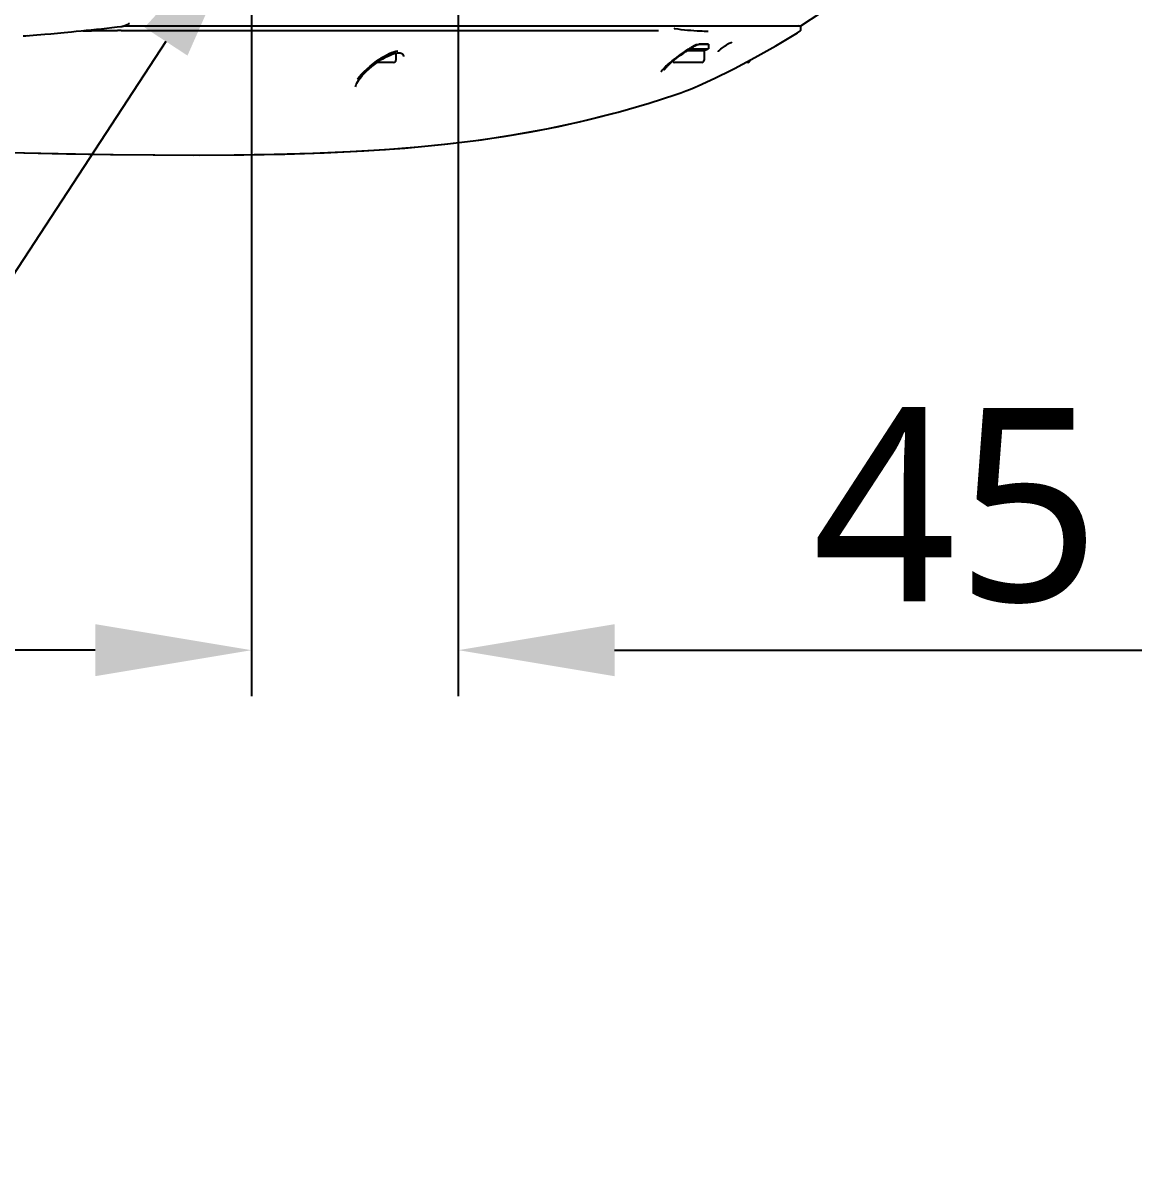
# Model space of a CAD drawing. Header units: millimetres. Extents: x 5828 to 6704, y 123 to 421.
# Drawn here: x 6416.84 to 6429, y 158 to 170.58 of the extents above; entities that cross this region are included whole.
import ezdxf
from ezdxf import colors
from ezdxf.entities.mleader import LeaderData, LeaderLine
from ezdxf.math import Vec2, Vec3

# ---------------------------------------------------------------- set-up
doc = ezdxf.new("R2010")
doc.units = ezdxf.units.MM
doc.linetypes.add('CENTER', pattern=[0.6, 0.375, -0.075, 0.075, -0.075])
doc.layers.add('DIM', color=7, linetype='Continuous')
doc.layers.add('外形图', color=7, linetype='Continuous')
doc.styles.add('微软雅黑', font='msyh.ttc', dxfattribs={"height": 2.1})
doc.dimstyles.new('尺寸标注_1_20比例', dxfattribs={"dimtxt": 2.1, "dimasz": 1.7, "dimexe": 0.5, "dimexo": 0.4, "dimgap": 0.5, "dimtad": 1, "dimdec": 1, "dimlfac": 20, "dimdsep": 46, "dimtxsty": '微软雅黑', "dimcen": 0.09, "dimadec": 0, "dimazin": 0, "dimtp": 0.01, "dimtm": 0.01, "dimtfac": 1, "dimtdec": 1, "dimtofl": 0, "dimtmove": 0, "dimatfit": 3, "dimfxl": 1, "dimtolj": 1, "dimarcsym": 0})

# ---------------------------------------------------------------- blocks, each defined once
blk = doc.blocks.new('*D1555')
at = {"layer": 'Defpoints', "color": 0}
for p in [(6419.323, 171.798), (6421.571, 171.795), (6421.571, 163.756)]:
    blk.add_point(p, dxfattribs=at)
at = {"layer": 'DIM', "color": 0, "linetype": 'ByBlock', "lineweight": -2, "ltscale": 20}
for p, q in [((6419.323, 171.398), (6419.323, 163.256)), ((6421.571, 171.395), (6421.571, 163.256)), ((6417.623, 163.756), (6415.923, 163.756)), ((6423.271, 163.756), (6429.005, 163.756))]:
    blk.add_line(p, q, dxfattribs=at)
at = {"layer": 'DIM', "color": 0}
for points in [[(6417.623, 163.473), (6417.623, 164.039), (6419.323, 163.756)], [(6423.271, 164.039), (6423.271, 163.473), (6421.571, 163.756)]]:
    blk.add_solid(points, dxfattribs=at)
at = {"layer": 'DIM', "color": 0, "insert": (6426.988, 165.324), "char_height": 2.1, "attachment_point": 5, "style": '微软雅黑'}
blk.add_mtext('\\A1;45', dxfattribs=at)

msp = doc.modelspace()

# ---------------------------------------------------------------- linework, layer by layer
at = {"layer": '外形图', "linetype": 'CENTER', "ltscale": 5}
msp.add_line((6421.5708, 191.5055), (6421.5708, 166.5856), dxfattribs=at)
at = {"layer": '外形图', "linetype": 'Continuous'}
for p, q in [((6416.9897, 170.4475), (6417.0736, 170.4545)), ((6417.0736, 170.4545), (6417.1417, 170.4604)), ((6417.1417, 170.4604), (6417.2126, 170.4667)), ((6417.2126, 170.4667), (6417.2871, 170.4736)), ((6417.2871, 170.4736), (6417.3645, 170.481)), ((6417.3645, 170.481), (6417.4174, 170.4862)), ((6417.4174, 170.4862), (6417.4712, 170.4916)), ((6417.4712, 170.4916), (6417.5256, 170.4971)), ((6417.5256, 170.4971), (6417.5807, 170.5029)), ((6417.5807, 170.5029), (6417.6362, 170.5088)), ((6417.6362, 170.5088), (6417.6922, 170.5149)), ((6417.6922, 170.5149), (6417.7485, 170.5211)), ((6417.7485, 170.5211), (6417.805, 170.5275)), ((6417.805, 170.5275), (6417.8616, 170.534)), ((6417.8616, 170.534), (6417.9045, 170.5391)), ((6417.9343, 170.5451), (6425.2967, 170.5451)), ((6419.6779, 170.4951), (6419.6955, 170.4951)), ((6419.6955, 170.4951), (6419.7347, 170.4951)), ((6419.7347, 170.4951), (6419.9415, 170.4951)), ((6419.9415, 170.4951), (6420.0044, 170.4951)), ((6420.0044, 170.4951), (6420.1746, 170.4951)), ((6420.1746, 170.4951), (6420.1826, 170.4951)), ((6420.1826, 170.4951), (6420.2742, 170.4951)), ((6420.2742, 170.4951), (6420.3071, 170.4951)), ((6420.3071, 170.4951), (6420.332, 170.4951)), ((6420.332, 170.4951), (6420.3499, 170.4951)), ((6420.3499, 170.4951), (6420.3591, 170.4951)), ((6420.3591, 170.4951), (6420.3686, 170.4951)), ((6420.3686, 170.4951), (6420.3799, 170.4951)), ((6420.3799, 170.4951), (6420.3918, 170.4951)), ((6420.3918, 170.4951), (6420.4189, 170.4951)), ((6420.4189, 170.4951), (6420.5963, 170.4951)), ((6420.5963, 170.4951), (6420.6211, 170.4951)), ((6420.6211, 170.4951), (6420.6387, 170.4951)), ((6420.6387, 170.4951), (6420.6735, 170.4951)), ((6420.6735, 170.4951), (6420.716, 170.4951)), ((6420.716, 170.4951), (6420.8036, 170.4951)), ((6420.8036, 170.4951), (6420.8212, 170.4951)), ((6420.8212, 170.4951), (6420.8461, 170.4951)), ((6420.8461, 170.4951), (6420.9079, 170.4951)), ((6420.9079, 170.4951), (6421.105, 170.4951)), ((6421.105, 170.4951), (6421.1271, 170.4951)), ((6421.1271, 170.4951), (6421.1354, 170.4951)), ((6421.1354, 170.4951), (6422.7351, 170.4951)), ((6422.7351, 170.4951), (6422.806, 170.4951)), ((6422.806, 170.4951), (6423.6852, 170.4951)), ((6423.6852, 170.4951), (6423.7272, 170.4951)), ((6423.7272, 170.4951), (6423.7486, 170.4951)), ((6425.259, 170.4704), (6425.2864, 170.4876)), ((6425.2969, 170.5087), (6425.2969, 170.5201)), ((6416.8392, 170.4357), (6416.8482, 170.4364)), ((6416.8482, 170.4364), (6416.8685, 170.438)), ((6416.8494, 170.4365), (6416.9087, 170.441)), ((6416.8502, 170.4366), (6416.8856, 170.4393)), ((6416.9087, 170.441), (6416.9897, 170.4475)), ((6424.1678, 170.3445), (6424.1703, 170.3451)), ((6424.182, 170.344), (6424.1837, 170.3445)), ((6424.1837, 170.3445), (6424.1869, 170.3451)), ((6424.2014, 170.3451), (6424.1858, 170.3451)), ((6424.1963, 170.3451), (6424.1867, 170.3451)), ((6424.2933, 170.3451), (6424.1881, 170.3451)), ((6424.1898, 170.3451), (6424.2908, 170.3451)), ((6424.2908, 170.3451), (6424.2908, 170.2951)), ((6420.75, 170.1878), (6420.7785, 170.2039)), ((6420.7785, 170.2039), (6420.805, 170.2172)), ((6420.8932, 170.2709), (6420.9137, 170.2755)), ((6420.8933, 170.2481), (6420.8933, 170.1726)), ((6424.0625, 170.2778), (6424.2433, 170.2778)), ((6424.0724, 170.2928), (6424.0847, 170.301)), ((6424.0754, 170.2866), (6424.0971, 170.3009)), ((6424.0847, 170.301), (6424.0966, 170.3087)), ((6424.0883, 170.2951), (6424.2908, 170.2951)), ((6424.0971, 170.3009), (6424.1088, 170.3083)), ((6424.1169, 170.3208), (6424.1263, 170.3261)), ((6424.1273, 170.3192), (6424.1388, 170.3254)), ((6424.2433, 170.2778), (6424.2809, 170.2915)), ((6424.2433, 170.2778), (6424.2433, 170.1726)), ((6420.6494, 170.1372), (6420.6861, 170.1644)), ((6420.6601, 170.1269), (6420.6899, 170.1488)), ((6420.6861, 170.1644), (6420.7208, 170.1881)), ((6420.8683, 170.1476), (6420.6883, 170.1476)), ((6420.7208, 170.1881), (6420.7342, 170.1966)), ((6420.7342, 170.1966), (6420.7402, 170.2004)), ((6420.7342, 170.1782), (6420.75, 170.1878)), ((6423.8824, 170.1523), (6423.8981, 170.1652)), ((6424.2183, 170.1476), (6423.9233, 170.1476)), ((6424.7183, 170.1476), (6424.6972, 170.1476)), ((6423.8113, 170.069), (6423.8112, 170.0676))]:
    msp.add_line(p, q, dxfattribs=at)
for points in [[(6425.2972, 170.5451), (6425.5179, 170.689), (6425.7649, 170.8613), (6426.013, 171.0477), (6426.1232, 171.1352)], [(6417.9033, 170.5389), (6417.9059, 170.5393), (6417.9123, 170.5402), (6417.9193, 170.5415), (6417.9269, 170.5431), (6417.935, 170.5453), (6417.9435, 170.5479), (6417.9524, 170.5511), (6417.9616, 170.5549), (6417.9708, 170.5593), (6417.9801, 170.5643), (6417.9893, 170.57), (6417.9969, 170.5751)], [(6423.9216, 170.5192), (6423.9217, 170.5186), (6423.9218, 170.5179), (6423.922, 170.5172), (6423.9223, 170.5167), (6423.9226, 170.5163), (6423.9229, 170.5159), (6423.9232, 170.5155), (6423.9235, 170.5152), (6423.9239, 170.5149), (6423.9243, 170.5145), (6423.9247, 170.5142), (6423.9251, 170.5139), (6423.9255, 170.5136), (6423.9259, 170.5133), (6423.9264, 170.513)], [(6423.9217, 170.5192), (6423.9226, 170.519), (6423.9235, 170.5188), (6423.9244, 170.5187), (6423.9254, 170.5187), (6423.9263, 170.5188), (6423.9272, 170.5189)], [(6424.5456, 170.0683), (6424.5747, 170.0828), (6424.7963, 170.2), (6425.0249, 170.3291), (6425.259, 170.4704)], [(6425.2876, 170.4892), (6425.2896, 170.4907), (6425.292, 170.4929), (6425.294, 170.4957), (6425.2956, 170.499), (6425.2966, 170.5026), (6425.2969, 170.5061)], [(6424.1263, 170.3261), (6424.1308, 170.3284), (6424.1352, 170.3307), (6424.1393, 170.3327), (6424.1432, 170.3346), (6424.1469, 170.3364), (6424.1504, 170.338), (6424.1537, 170.3394), (6424.1567, 170.3406), (6424.1595, 170.3417), (6424.1621, 170.3427), (6424.1645, 170.3435), (6424.1665, 170.3441), (6424.1678, 170.3445)], [(6424.1388, 170.3254), (6424.1442, 170.3282), (6424.1493, 170.3308), (6424.1541, 170.3331), (6424.1587, 170.3352)], [(6424.1587, 170.3352), (6424.163, 170.3371), (6424.1669, 170.3387), (6424.1705, 170.3402)], [(6424.1705, 170.3402), (6424.1739, 170.3414), (6424.1769, 170.3425), (6424.1797, 170.3434), (6424.182, 170.344)], [(6420.7402, 170.2004), (6420.7676, 170.2166), (6420.7945, 170.2313), (6420.8209, 170.2442)], [(6420.805, 170.2172), (6420.8295, 170.2281), (6420.8525, 170.2369), (6420.8737, 170.2435), (6420.8927, 170.248)], [(6420.8209, 170.2442), (6420.8463, 170.2552), (6420.8705, 170.2642), (6420.8932, 170.2709)], [(6420.8927, 170.248), (6420.91, 170.2506), (6420.9249, 170.2514)], [(6420.9249, 170.2514), (6420.9376, 170.2507), (6420.9486, 170.2485), (6420.9575, 170.245), (6420.9643, 170.2405), (6420.9696, 170.2346), (6420.9733, 170.2268), (6420.9754, 170.2165), (6420.9756, 170.2121)], [(6423.8981, 170.1652), (6423.9147, 170.1784), (6423.9322, 170.192), (6423.9504, 170.2059), (6423.9693, 170.22), (6423.9889, 170.2344), (6424.0091, 170.2489)], [(6423.9418, 170.1905), (6423.964, 170.2075), (6423.9888, 170.226), (6424.0159, 170.2455)], [(6424.0091, 170.2489), (6424.0298, 170.2635), (6424.0509, 170.2782), (6424.0724, 170.2928)], [(6424.0159, 170.2455), (6424.0449, 170.2659), (6424.0754, 170.2866)], [(6424.0966, 170.3087), (6424.1018, 170.3119), (6424.1069, 170.315), (6424.1119, 170.318), (6424.1169, 170.3208)], [(6424.1088, 170.3083), (6424.1151, 170.3121), (6424.1213, 170.3158), (6424.1273, 170.3192)], [(6420.4743, 169.9666), (6420.4951, 169.9924), (6420.5194, 170.0197), (6420.5479, 170.0489), (6420.5799, 170.0791), (6420.6139, 170.1086), (6420.6494, 170.1372)], [(6420.4775, 169.9392), (6420.4905, 169.959), (6420.507, 169.9809), (6420.5264, 170.004), (6420.5489, 170.0284), (6420.5744, 170.0538), (6420.6016, 170.0788), (6420.6302, 170.1032), (6420.6601, 170.1269)], [(6420.6899, 170.1488), (6420.719, 170.1686), (6420.7342, 170.1782)], [(6423.7804, 170.0497), (6423.7804, 170.0495), (6423.7807, 170.0503), (6423.7821, 170.0533), (6423.7848, 170.0577), (6423.7889, 170.0633), (6423.7945, 170.0703), (6423.8013, 170.0781), (6423.8094, 170.0867), (6423.8188, 170.0961)], [(6423.8112, 170.0676), (6423.8111, 170.0669), (6423.8112, 170.0672), (6423.8126, 170.0702), (6423.8154, 170.0746), (6423.8193, 170.0799), (6423.8247, 170.0865), (6423.8315, 170.0942)], [(6423.8188, 170.0961), (6423.8294, 170.1061), (6423.841, 170.1168), (6423.8538, 170.1281), (6423.8676, 170.14), (6423.8824, 170.1523)], [(6423.8315, 170.0942), (6423.8397, 170.1027), (6423.8493, 170.1122), (6423.8605, 170.1228)], [(6423.8605, 170.1228), (6423.8733, 170.1342), (6423.8877, 170.1467), (6423.9039, 170.1603)], [(6423.9039, 170.1603), (6423.922, 170.1749), (6423.9418, 170.1905)], [(6424.1781, 169.8922), (6424.3599, 169.976), (6424.5456, 170.0683)], [(6420.4549, 169.8834), (6420.4568, 169.8937), (6420.461, 169.9067), (6420.4678, 169.9219), (6420.4775, 169.9392)], [(6423.9358, 169.798), (6423.9922, 169.8178), (6424.0445, 169.8373), (6424.0965, 169.8577)], [(6424.0965, 169.8577), (6424.148, 169.879), (6424.1781, 169.8922)], [(6422.9804, 169.5231), (6423.3087, 169.6067), (6423.6488, 169.7051), (6423.9366, 169.7983)], [(6415.6835, 169.2009), (6415.9966, 169.1902), (6416.4048, 169.1777), (6416.8458, 169.1658), (6417.3116, 169.1553), (6417.7889, 169.147), (6418.2728, 169.1416), (6418.7599, 169.14), (6419.2379, 169.1431), (6419.6867, 169.1512), (6420.1137, 169.1649), (6420.5438, 169.1857), (6420.9894, 169.2168), (6421.4248, 169.2582), (6421.8248, 169.3076), (6422.1865, 169.3627), (6422.5345, 169.4261), (6422.8905, 169.5021), (6423.2622, 169.5943), (6423.2799, 169.5994)], [(6415.6834, 169.2009), (6415.7762, 169.1976), (6416.0538, 169.1884), (6416.3543, 169.1792), (6416.6813, 169.17), (6417.0312, 169.1613), (6417.4084, 169.1533), (6417.8182, 169.1465), (6418.2526, 169.1418), (6418.6938, 169.14), (6419.1326, 169.142), (6419.5678, 169.1485), (6419.9902, 169.1603), (6420.3959, 169.1776), (6420.7796, 169.2008), (6421.1339, 169.2292), (6421.4571, 169.2618), (6421.7616, 169.299), (6422.0618, 169.3425), (6422.3626, 169.3934), (6422.666, 169.4527), (6422.9804, 169.5231)]]:
    msp.add_lwpolyline(points, dxfattribs=at)
for centre, radius, start, end in [((6417.9795, 152.5174), 17.9785, 90.23945, 90.36296), ((6425.2719, 170.5201), 0.025, 0, 90), ((6424.2758, 170.3056), 0.015, 290, 315.55634), ((6420.8683, 170.1726), 0.025, 270, 0), ((6423.9233, 170.1726), 0.025, 213.09324, 270), ((6424.2183, 170.1726), 0.025, 270, 0), ((6424.7183, 170.1726), 0.025, 270, 358.49993)]:
    msp.add_arc(centre, radius, start, end, dxfattribs=at)
msp.add_open_spline([(6417.4878, 170.4927), (6417.6137, 170.4926), (6417.7397, 170.4948), (6417.8656, 170.4956)], degree=3, dxfattribs=at)
for points, knots in [([(6417.9044, 170.4958), (6418.0574, 170.4965), (6418.6486, 170.4928), (6419.2398, 170.4951), (6419.6779, 170.4951)], [0, 0, 0, 0, 0.2589201, 1, 1, 1, 1]), ([(6424.2878, 170.4858), (6424.2596, 170.4855), (6424.1387, 170.4875), (6424.0181, 170.5001), (6423.9264, 170.513)], [0, 0, 0, 0, 0.2334747, 1, 1, 1, 1]), ([(6424.5456, 170.3602), (6424.5457, 170.3617), (6424.5438, 170.364), (6424.5304, 170.3607), (6424.5039, 170.3472), (6424.4819, 170.3336), (6424.4706, 170.3261)], [0, 0, 0, 0, 0.1688591, 0.4459061, 0.722953, 1, 1, 1, 1]), ([(6424.4706, 170.3261), (6424.4585, 170.3181), (6424.4354, 170.3017), (6424.4081, 170.2793), (6424.3974, 170.2674), (6424.3957, 170.2633), (6424.3956, 170.2624)], [0, 0, 0, 0, 0.2946021, 0.5892041, 0.8838062, 1, 1, 1, 1])]:
    msp.add_open_spline(points, degree=3, knots=knots, dxfattribs=at)

# ---------------------------------------------------------------- dimensions: what is measured, and where the dimension line sits
at = {"layer": 'DIM', "linetype": 'ByBlock', "ltscale": 20}
dim = msp.add_linear_dim(base=(6421.5708, 163.756), p1=(6419.3232, 171.7979), p2=(6421.5708, 171.7951), dimstyle='尺寸标注_1_20比例', dxfattribs=at)
dim.commit()
dim.dimension.update_dxf_attribs({"geometry": '*D1555', "text_midpoint": (6426.9878, 163.756), "dimtype": 160})

# ---------------------------------------------------------------- leaders
at = {"layer": '外形图'}
ml = msp.add_multileader_mtext('Standard', dxfattribs=at)
ml.set_content('2×M12{\\A1;\\C256; depth20}', style='微软雅黑')
ml.set_leader_properties()
ml.build(insert=Vec2(0, 0))
ml.multileader.update_dxf_attribs({"text_left_attachment_type": 5, "text_right_attachment_type": 5, "dogleg_length": 0.15, "arrow_head_size": 1.7})
ctx = ml.context
ctx.base_point, ctx.char_height, ctx.arrow_head_size, ctx.landing_gap_size, ctx.plane_origin = Vec3(6390.415, 161.3493), 2.1, 1.7, 0.3, Vec3(6419.3232, 171.7979)
ctx.left_attachment, ctx.right_attachment, ctx.text_align_type = 5, 5, 2
notes = []
notes.append((ctx, [(0, (1, 1, 0), (6412.4876, 161.3493), (-1, 0), 0.15, [(0, [(6419.3232, 171.7979)], 0, [])])]))
ctx.mtext.insert, ctx.mtext.alignment, ctx.mtext.flow_direction = Vec3(6412.0376, 164.2587), 3, 5
for ctx, leaders in notes:
    for number, flags, end, landing, length, lines in leaders:
        leader = LeaderData()
        leader.index, (leader.has_last_leader_line, leader.has_dogleg_vector, leader.attachment_direction) = number, flags
        leader.last_leader_point, leader.dogleg_vector, leader.dogleg_length = Vec3(end), Vec3(landing), length
        for number, points, colour, breaks in lines:
            line = LeaderLine()
            line.index, line.vertices, line.color, line.breaks = number, Vec3.list(points), colors.encode_raw_color(colour), breaks
            leader.lines.append(line)
        ctx.leaders.append(leader)

doc.saveas('drawing.dxf')
